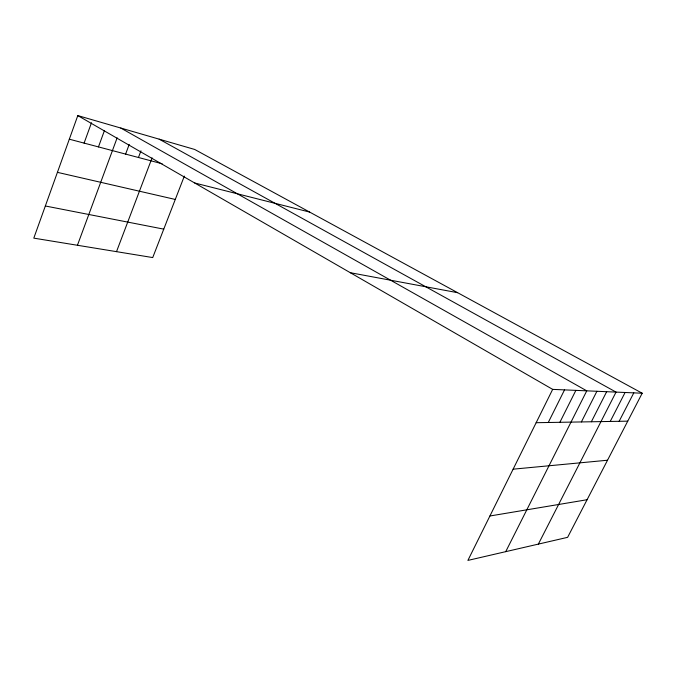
<?xml version="1.0" encoding="UTF-8"?>
<svg xmlns="http://www.w3.org/2000/svg" width="676" height="676" viewBox="0 0 676 676"><rect width="100%" height="100%" fill="white"/><g stroke="black" fill="none" stroke-linecap="round" stroke-linejoin="round"><path stroke-width="1.01" d="M642.2 393.229L552.672 389.376L467.893 560.412L567.62 537.335L642.2 393.229L194.68 149.455L77.799 115.588L33.8 238.138L152.725 257.573L184.345 176.098M84.094 143.109L91.48 122.762M98.459 146.912L104.4 130.688M77.436 245.27L117.142 137.845M125.609 154.094L129.217 144.419M138.453 157.491L140.963 150.816M116.509 251.658L152.083 157.854M548.261 422.5L564.528 389.891M559.872 422.306L575.876 390.373M505.716 551.667L586.76 390.846L120.767 128.034M581.377 421.942L596.908 391.277M591.356 421.773L606.659 391.7M538.358 544.112L616.047 392.105L159.164 139.163M610.225 421.452L625.089 392.494M619.14 421.3L633.801 392.866M489.914 515.991L587.089 499.725M513.118 469.178L607.53 460.229M536.153 422.703L627.742 421.156M350.329 272.715L457.635 292.691M45.343 205.986L163.761 229.139M57.418 172.346L175.278 199.445M194.747 183.01L309.625 212.07M69.315 139.197L162.139 163.761M77.799 115.588L552.672 389.376"/></g></svg>
